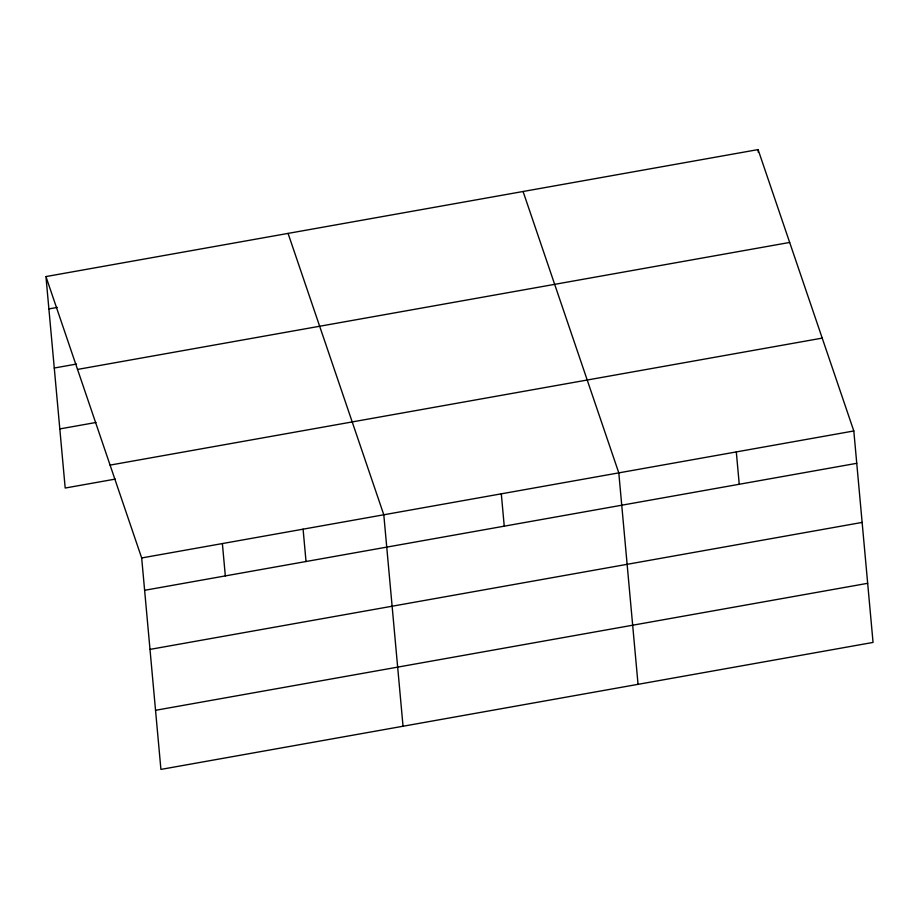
<?xml version="1.0" encoding="UTF-8"?>
<svg xmlns="http://www.w3.org/2000/svg" width="919" height="919" viewBox="0 0 919 919"><rect width="100%" height="100%" fill="white"/><g stroke="black" fill="none" stroke-linecap="round" stroke-linejoin="round"><path stroke-width="1.38" d="M45.95 276.573L758.083 149.59L853.808 430.965L873.05 642.427L160.917 769.41L141.675 557.959L45.95 276.573L65.192 488.035L115.289 479.098M48.891 308.91L57.242 307.428M54.267 368.025L76.541 364.05M77.541 369.427L789.674 242.444M59.815 428.92L95.99 422.476M110.085 465.106L822.218 338.112M141.675 557.959L853.808 430.965M144.616 590.297L856.749 463.314M149.992 649.4L862.125 522.417M155.529 710.307L867.674 583.312M523.083 191.497L618.797 472.871L638.05 684.333M288.072 233.403L383.797 514.778L403.039 726.24M758.083 149.59L758.347 152.405M736.303 451.918L739.244 484.267M501.303 493.825L504.244 526.173M303.086 529.172L306.027 561.509M222.375 543.566L225.327 575.903"/></g></svg>
